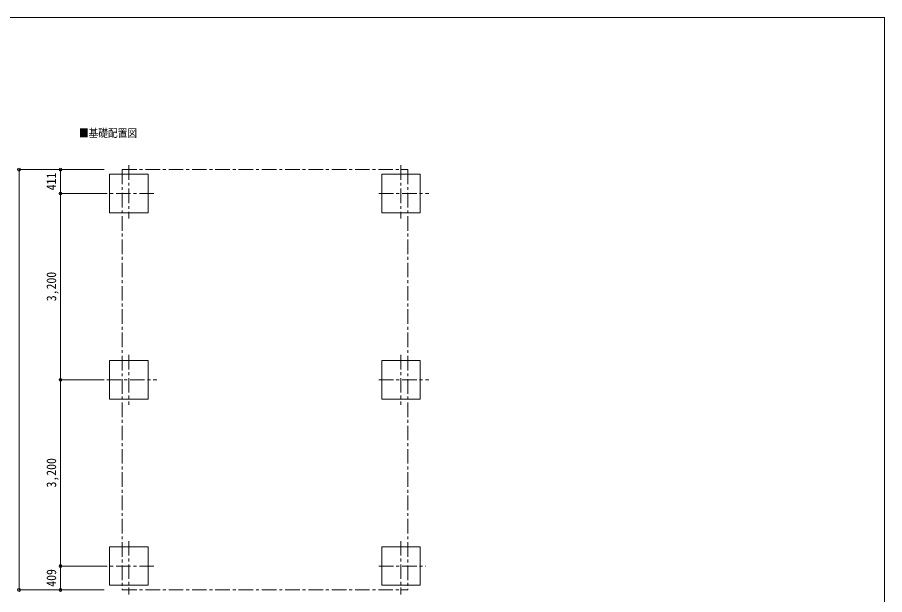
# Model space of a CAD drawing. Units: millimetres at full size, sheet at 1:50. Extents: x -14053 to 14053, y -9700 to 9700.
# Drawn here: x -1548 to 13347, y -217 to 9700 of the extents above; entities that cross this region are included whole.
import ezdxf
from ezdxf.enums import TextEntityAlignment as Align

# ---------------------------------------------------------------- set-up
doc = ezdxf.new("R2010")
doc.units = ezdxf.units.MM
doc.header["$LTSCALE"] = 50
doc.header["$PDMODE"] = 32
doc.header["$PDSIZE"] = 50
doc.linetypes.add('CHAIN1', pattern=[8, 5, -1, 1, -1])
for name, color, linetype, lineweight in [('0-6_PARTS1', 6, 'Continuous', 9), ('1-0', 4, 'Continuous', 9), ('1-1', 7, 'Continuous', 9), ('F-0', 7, 'Continuous', 9)]:
    doc.layers.add(name, color=color, linetype=linetype, lineweight=lineweight)
doc.styles.add('ＭＳ ゴシック', font='')
doc.styles.get('ＭＳ ゴシック').set_extended_font_data('MS Gothic')

msp = doc.modelspace()

# ---------------------------------------------------------------- linework, layer by layer
at = {"layer": '0-6_PARTS1'}
for p, q in [((-1519.67, 7084.36), (-807.44, 7084.36)), ((-1519.67, 7084.36), (-1519.67, -135.68)), ((-807.44, 7084.36), (-55.39, 7084.36)), ((-807.44, 6673.35), (-807.44, 7084.36)), ((-807.44, 6673.35), (-55.39, 6673.35)), ((-807.44, 3473.35), (-807.44, 6673.35)), ((-807.44, 3473.35), (-55.39, 3473.35)), ((-807.44, 273.35), (-807.44, 3473.35)), ((-807.44, 273.35), (-55.39, 273.35)), ((-807.44, -135.68), (-807.44, 273.35)), ((-1519.67, -135.68), (-807.44, -135.68)), ((-807.44, -135.68), (-55.39, -135.68))]:
    msp.add_line(p, q, dxfattribs=at)
for p in [(-1519.67, 7084.36), (-807.44, 7084.36), (-807.44, 6673.35), (-807.44, 3473.35), (-807.44, 273.35), (-1519.67, -135.68), (-807.44, -135.68)]:
    msp.add_point(p, dxfattribs=at)
at = {"layer": '1-0'}
for p, q in [((4710.27, 7003.35), (5370.27, 7003.35)), ((4710.27, 6343.35), (4710.27, 7003.35)), ((5370.27, 7003.35), (5370.27, 6343.35)), ((5370.27, 6343.35), (4710.27, 6343.35)), ((697.27, 603.35), (37.27, 603.35)), ((37.27, 603.35), (37.27, -56.65)), ((697.27, -56.65), (697.27, 603.35)), ((4710.27, 603.35), (5370.27, 603.35)), ((4710.27, -56.65), (4710.27, 603.35)), ((5370.27, 603.35), (5370.27, -56.65)), ((37.27, -56.65), (697.27, -56.65)), ((5370.27, -56.65), (4710.27, -56.65))]:
    msp.add_line(p, q, dxfattribs=at)
for points in [[(697.27, 6343.35), (697.27, 7003.35), (37.27, 7003.35), (37.27, 6343.35)], [(37.27, 3803.35), (697.27, 3803.35), (697.27, 3143.35), (37.27, 3143.35)], [(4710.27, 3803.35), (5370.27, 3803.35), (5370.27, 3143.35), (4710.27, 3143.35)]]:
    msp.add_lwpolyline(points, close=True, dxfattribs=at)
at = {"layer": '1-1', "linetype": 'CHAIN1'}
for p, q in [((367.27, 7158.75), (367.27, 6243.35)), ((5040.27, 7158.75), (5040.27, 6243.35)), ((251.77, 7084.36), (251.77, -135.68)), ((251.77, 7084.36), (5155.77, 7084.36)), ((5155.77, 7084.36), (5155.77, -135.68)), ((797.27, 6673.35), (-62.73, 6673.35)), ((4660.27, 6673.35), (5520.27, 6673.35)), ((367.27, 3903.35), (367.27, 3043.35)), ((5040.27, 3903.35), (5040.27, 3043.35)), ((-12.73, 3473.35), (847.27, 3473.35)), ((4660.27, 3473.35), (5520.27, 3473.35)), ((37.27, 603.35), (37.27, -56.65)), ((367.27, 703.35), (367.27, -211.95)), ((5040.27, 703.35), (5040.27, -211.95)), ((797.27, 273.35), (-62.73, 273.35)), ((4660.27, 273.35), (5467.86, 273.35)), ((251.77, -135.68), (5155.77, -135.68))]:
    msp.add_line(p, q, dxfattribs=at)
at = {"layer": 'F-0', "color": 5, "lineweight": 5}
for p, q in [((-14053.43, 9700), (13346.57, 9700)), ((13346.57, 9700), (13346.57, -9700))]:
    msp.add_line(p, q, dxfattribs=at)

# ---------------------------------------------------------------- texts
at = {"layer": '0-6_PARTS1', "color": 7, "style": 'ＭＳ ゴシック', "width": 0.9}
for s, p in [('411', (-832.44, 6728.86)), ('3,200', (-832.44, 4823.35)), ('3,200', (-832.44, 1623.35)), ('409', (-832.44, -81.16))]:
    msp.add_text(s, height=165, rotation=90, dxfattribs=at).set_placement(p, align=Align.BOTTOM_LEFT)
at = {"layer": '1-1', "style": 'ＭＳ ゴシック', "width": 0.9}
msp.add_text('■基礎配置図', height=135.6, dxfattribs=at).set_placement((-490.83, 7602.75), align=Align.BOTTOM_LEFT)

doc.saveas('drawing.dxf')
